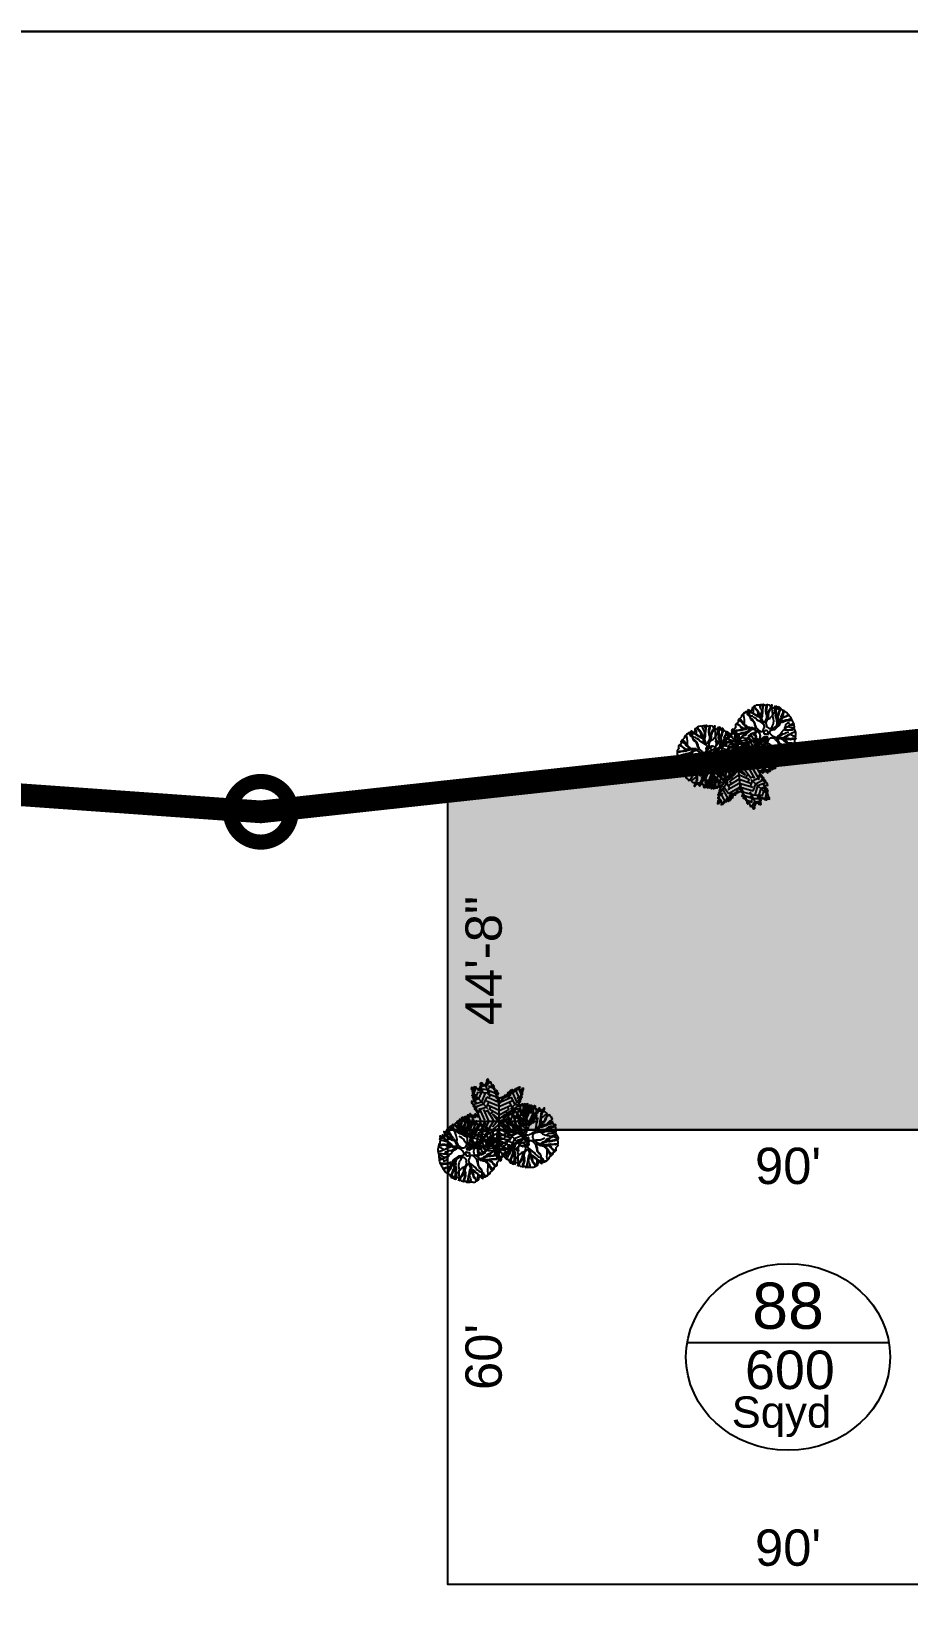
# Model space of a CAD drawing. Header units: inches. Extents: x 58735 to 82582, y -17057 to 2765.
# Drawn here: x 70499 to 71887, y 260 to 2765 of the extents above; entities that cross this region are included whole.
import ezdxf
from ezdxf.enums import TextEntityAlignment as Align

# ---------------------------------------------------------------- set-up
doc = ezdxf.new("R2010")
doc.units = ezdxf.units.IN
doc.header["$LTSCALE"] = 15
doc.header["$PDMODE"] = 35
doc.linetypes.add('ACAD_ISO07W100', pattern=[9, 0, -9])
doc.linetypes.add('DASHDOT', pattern=[1, 0.5, -0.25, 0, -0.25])
for name, color, linetype in [('A-Area-Iden', 7, 'Continuous'), ('DIM-PLOT', 7, 'DASHDOT'), ('DIM-SITE', 62, 'DASHDOT'), ('HATCH', 252, 'Continuous'), ('Landscape', 86, 'Continuous'), ('PLOT AREA', 7, 'Continuous'), ('PlotNO.S', 181, 'Continuous'), ('Plots', 144, 'Continuous'), ('plots no outer line', 7, 'Continuous'), ('T3', 108, 'Continuous'), ('Title', 252, 'Continuous')]:
    doc.layers.add(name, color=color, linetype=linetype)
doc.layers.add('Plotouterline', color=50, linetype='Continuous', plot=False)
doc.styles.add('Arial', font='arial.ttf')
doc.dimstyles.new('DIM FOR SITE', dxfattribs={"dimscale": 96, "dimtxt": 0.1, "dimasz": 0.3125, "dimexe": 0.1875, "dimexo": 0.1875, "dimgap": 0.03125, "dimtad": 1, "dimdec": 1, "dimzin": 0, "dimdsep": 46, "dimlunit": 4, "dimtxsty": 'Arial', "dimblk": 'DOTSMALL', "dimcen": 0, "dimdle": 0.125, "dimclrd": 181, "dimclre": 40, "dimclrt": 256, "dimadec": 0, "dimazin": 0, "dimtfac": 1, "dimtdec": 1, "dimtmove": 1, "dimatfit": 3, "dimfxl": 1, "dimfrac": 1, "dimtolj": 1, "dimtzin": 0, "dimarcsym": 0})
doc.dimstyles.new('dim plot 1', dxfattribs={"dimscale": 6, "dimtxt": 9.59375, "dimasz": 10, "dimexe": 9.59375, "dimexo": 9, "dimgap": 0, "dimtad": 0, "dimdec": 1, "dimzin": 12, "dimdsep": 46, "dimlunit": 4, "dimtxsty": 'Arial', "dimblk": 'ARCHTICK', "dimcen": 0.09375, "dimdle": 1.230316, "dimse1": 1, "dimse2": 1, "dimsd1": 1, "dimsd2": 1, "dimclrd": 181, "dimclre": 40, "dimazin": 0, "dimtfac": 1, "dimtdec": 1, "dimtix": 1, "dimtmove": 2, "dimatfit": 2, "dimfxl": 1, "dimtolj": 1, "dimtzin": 0, "dimarcsym": 0})

# ---------------------------------------------------------------- blocks, each defined once
blk = doc.blocks.new('*D41')
at = {"layer": 'DefPoints', "color": 0, "transparency": 16777216}
for p in [(71158.1, 1560.5), (71215.7, 1560.5), (71158.1, 1024.5)]:
    blk.add_point(p, dxfattribs=at)
at = {"layer": 'DIM-PLOT', "color": 0, "transparency": 16777216, "insert": (71215.7, 1292.5), "char_height": 57.56, "attachment_point": 5, "rotation": 90, "style": 'Arial'}
blk.add_mtext('\\A1;44\'-8"', dxfattribs=at)
blk = doc.blocks.new('_ArchTick')
at = {"color": 0, "linetype": 'ByBlock', "const_width": 0.15}
blk.add_lwpolyline([(-0.5, -0.5), (0.5, 0.5)], dxfattribs=at)
blk = doc.blocks.new('*D42')
at = {"layer": 'DefPoints', "color": 0, "transparency": 16777216}
for p in [(75158.6, 1995.9), (75164.9, 1938.7), (71158.1, 1560.5)]:
    blk.add_point(p, dxfattribs=at)
at = {"layer": 'DIM-PLOT', "color": 0, "transparency": 16777216, "insert": (73164.6, 1721), "char_height": 57.562, "attachment_point": 5, "rotation": 6.2122, "style": 'Arial'}
blk.add_mtext('\\A1;335\'-4"', dxfattribs=at)
blk = doc.blocks.new('*D101')
at = {"layer": 'DefPoints', "color": 0, "transparency": 16777216}
for p in [(71158.1, 1024.5), (72238.1, 1024.5), (72238.1, 966.9)]:
    blk.add_point(p, dxfattribs=at)
at = {"layer": 'DIM-PLOT', "color": 0, "transparency": 16777216, "insert": (71698.1, 966.9), "char_height": 57.56, "attachment_point": 5, "style": 'Arial'}
blk.add_mtext("\\A1;90'", dxfattribs=at)
blk = doc.blocks.new('*D123')
at = {"layer": 'DefPoints', "color": 0, "transparency": 16777216}
for p in [(71158.1, 362), (71158.1, 304.5), (72238.1, 304.5)]:
    blk.add_point(p, dxfattribs=at)
at = {"layer": 'DIM-PLOT', "color": 0, "transparency": 16777216, "insert": (71698.1, 362), "char_height": 57.56, "attachment_point": 5, "style": 'Arial'}
blk.add_mtext("\\A1;90'", dxfattribs=at)
blk = doc.blocks.new('*D124')
at = {"layer": 'DefPoints', "color": 0, "transparency": 16777216}
for p in [(71158.1, 1024.5), (71215.7, 1024.5), (71158.1, 304.5)]:
    blk.add_point(p, dxfattribs=at)
at = {"layer": 'DIM-PLOT', "color": 0, "transparency": 16777216, "insert": (71215.7, 664.5), "char_height": 57.56, "attachment_point": 5, "rotation": 90, "style": 'Arial'}
blk.add_mtext("\\A1;60'", dxfattribs=at)
blk = doc.blocks.new('_DotSmall')
at = {"color": 0, "linetype": 'ByBlock', "const_width": 0.5}
blk.add_lwpolyline([(-0.0625, 0, 1), (0.0625, 0, 1)], format="xyb", close=True, dxfattribs=at)
blk = doc.blocks.new('*D369')
at = {"layer": 'DefPoints', "color": 0, "transparency": 16777216}
for p in [(75158.6, 1995.9), (70862, 1528.3), (70862, 1528.2)]:
    blk.add_point(p, dxfattribs=at)
at = {"layer": 'DIM-SITE', "color": 40, "lineweight": -2, "transparency": 16777216}
for p, q in [((75156.7, 2013.8), (75156.7, 2013.9)), ((70860.1, 1546.1), (70860, 1546.2))]:
    blk.add_line(p, q, dxfattribs=at)
at = {"layer": 'DIM-SITE', "color": 181, "linetype": 'ACAD_ISO07W100', "lineweight": -2, "transparency": 16777216}
blk.add_line((75170.5, 1997.3), (70850.1, 1527), dxfattribs=at)
at = {"layer": 'DIM-SITE', "color": 181, "lineweight": -2, "transparency": 16777216, "xscale": 192, "yscale": 192, "zscale": 192}
for p, rotation in [((75158.6, 1996), 6.212158779064385), ((70862, 1528.3), 186.2121587790644)]:
    blk.add_blockref('_DotSmall', p, dxfattribs=dict(at, rotation=rotation))
at = {"layer": 'DIM-SITE', "transparency": 16777216, "insert": (73002, 1838.3), "char_height": 144, "attachment_point": 5, "rotation": 6.2122, "style": 'Arial'}
blk.add_mtext('\\A1;360\'-2"', dxfattribs=at)
blk = doc.blocks.new('*D370')
at = {"layer": 'DefPoints', "color": 0, "transparency": 16777216}
for p in [(67450.8, 1771.1), (67450.8, 1771), (70862, 1528.2)]:
    blk.add_point(p, dxfattribs=at)
at = {"layer": 'DIM-SITE', "color": 40, "lineweight": -2, "transparency": 16777216}
for p, q in [((67452.1, 1789), (67452.1, 1789.1)), ((70863.3, 1546.2), (70863.3, 1546.3))]:
    blk.add_line(p, q, dxfattribs=at)
at = {"layer": 'DIM-SITE', "color": 181, "linetype": 'ACAD_ISO07W100', "lineweight": -2, "transparency": 16777216}
blk.add_line((70874, 1527.5), (67438.8, 1772), dxfattribs=at)
at = {"layer": 'DIM-SITE', "color": 181, "lineweight": -2, "transparency": 16777216, "xscale": 192, "yscale": 192, "zscale": 192}
for p, rotation in [((67450.8, 1771.1), 175.9290351318982), ((70862, 1528.3), 355.9290351318982)]:
    blk.add_blockref('_DotSmall', p, dxfattribs=dict(at, rotation=rotation))
at = {"layer": 'DIM-SITE', "transparency": 16777216, "insert": (69161.8, 1726), "char_height": 144, "attachment_point": 5, "rotation": 355.929, "style": 'Arial'}
blk.add_mtext("\\A1;285'", dxfattribs=at)
blk = doc.blocks.new('T2')
at = {"layer": 'T3'}
blk.add_lwpolyline([(-1429, 1311), (-1406, 1263), (-1433, 1235), (-1545, 1321), (-1538, 1254), (-1498, 1202), (-1457, 1079), (-1490, 979), (-1561, 1032), (-1632, 1103), (-1640, 1045), (-1640, 995), (-1682, 971), (-1738, 1027), (-1814, 1036), (-1816, 1003), (-1760, 905), (-1760, 868), (-1826, 838), (-1785, 805), (-1791, 732), (-1803, 664), (-1814, 571), (-1840, 518), (-1879, 419), (-1924, 194), (-1930, 106), (-1908, -30), (-1888, -72), (-1848, -141), (-1874, -254), (-1849, -446), (-1845, -487), (-1820, -559), (-1801, -656), (-1766, -735), (-1731, -837), (-1667, -920), (-1640, -963), (-1564, -1074), (-1476, -1225), (-1332, -1341), (-1232, -1386), (-1148, -1427), (-1156, -1497), (-1066, -1507), (-994, -1486), (-943, -1549), (-955, -1643), (-880, -1696), (-832, -1627), (-694, -1573), (-598, -1648), (-509, -1747), (-452, -1805), (-283, -1841), (-283, -1804), (-245, -1804), (-163, -1820), (-107, -1888), (-70, -1886), (41, -1884), (116, -1884), (199, -1876), (243, -1868), (319, -1885), (396, -1885), (457, -1866), (506, -1831), (516, -1812), (567, -1804), (592, -1777), (607, -1751), (669, -1728), (675, -1683), (667, -1650), (714, -1578), (758, -1525), (789, -1463), (833, -1520), (891, -1543), (951, -1578), (921, -1503), (1022, -1555), (1096, -1542), (1116, -1509), (1148, -1469), (1205, -1502), (1116, -1509), (1177, -1486), (1223, -1483), (1256, -1409), (1300, -1409), (1389, -1332), (1389, -1304), (1401, -1250), (1538, -1145), (1636, -1040), (1636, -986), (1640, -940), (1660, -920), (1760, -862), (1811, -827), (1826, -812), (1826, -721), (1826, -637), (1867, -581), (1948, -500), (1940, -460), (1956, -355), (1956, -290), (1930, -182), (1971, -17), (1896, 138), (1812, 284), (1764, 435), (1818, 528), (1818, 607), (1778, 741), (1800, 812), (1752, 811), (1684, 811), (1671, 878), (1649, 918), (1529, 873), (1474, 875), (1418, 962), (1523, 997), (1496, 1072), (1590, 1193), (1539, 1222), (1548, 1282), (1493, 1333), (1445, 1382), (1401, 1382), (1424, 1444), (1374, 1429), (1273, 1435), (1207, 1552), (1160, 1603), (1041, 1628), (959, 1655), (1061, 1734), (1096, 1806), (1094, 1880), (936, 1723), (869, 1713), (840, 1771), (877, 1684), (827, 1666), (785, 1677), (772, 1699), (820, 1784), (755, 1887), (690, 1766), (639, 1693), (567, 1766), (517, 1881), (492, 1986), (510, 1996), (358, 1853), (324, 1994), (240, 2057), (336, 1890), (157, 1904), (-10, 2017), (-114, 2069), (-148, 2103), (-315, 2073), (-409, 2019), (-529, 1963), (-606, 1963), (-754, 1894), (-829, 1830), (-832, 1743), (-977, 1769), (-1053, 1674), (-1165, 1625), (-1263, 1538), (-1351, 1440), (-1361, 1455), (-1366, 1441), (-1362, 1452)], close=True, dxfattribs=at)
for points in [[(-706, 345), (-800, 363), (-984, 396), (-1020, 441), (-1088, 522), (-1160, 587), (-1274, 682), (-1387, 777), (-1511, 892), (-1568, 952), (-1620, 1002), (-1641, 1017)], [(-1554, 1191), (-1503, 1153), (-1474, 1130), (-1394, 1027), (-1352, 978), (-1311, 941), (-1255, 895), (-1208, 865), (-1158, 843), (-1093, 801), (-1038, 787), (-991, 779), (-931, 767), (-920, 767)], [(-1547, 1207), (-1491, 1198), (-1465, 1173), (-1388, 1123), (-1341, 1058), (-1289, 1008), (-1222, 953), (-1109, 858), (-1020, 836), (-1095, 980), (-1148, 1081), (-1174, 1132), (-1185, 1177), (-1211, 1228), (-1253, 1309), (-1285, 1369), (-1322, 1440), (-1322, 1440)], [(-932, 874), (-1013, 977), (-1041, 1022), (-1070, 1055), (-1123, 1157), (-1140, 1191), (-1169, 1246), (-1200, 1305), (-1241, 1375), (-1259, 1409), (-1290, 1447), (-1307, 1460)], [(-71, 909), (-180, 1020), (-210, 1029), (-292, 1064), (-375, 1124), (-452, 1148), (-538, 1167), (-616, 1217), (-688, 1282), (-750, 1327), (-842, 1356), (-913, 1370), (-960, 1410), (-1032, 1450), (-1109, 1525), (-1140, 1560), (-1146, 1570)], [(-1106, 1616), (-1069, 1571), (-992, 1521), (-946, 1481), (-894, 1431), (-853, 1401), (-807, 1387), (-735, 1347), (-622, 1303), (-576, 1289), (-545, 1279), (-473, 1214), (-494, 1254), (-541, 1345), (-557, 1375), (-599, 1431), (-744, 1612), (-801, 1647), (-899, 1737), (-960, 1756)], [(-710, 757), (-706, 823), (-739, 986), (-761, 1077), (-809, 1193), (-915, 1497), (-932, 1578), (-943, 1624), (-974, 1685), (-985, 1730)], [(-894, 1752), (-904, 1772)], [(-444, 1280), (-475, 1316), (-501, 1366), (-527, 1417), (-579, 1467), (-620, 1522), (-652, 1557), (-724, 1648), (-771, 1688), (-781, 1708), (-818, 1753), (-858, 1758)], [(-134, 389), (-85, 491), (-61, 619), (-53, 752), (-56, 904), (-62, 965), (-115, 1117), (-215, 1284), (-324, 1420), (-345, 1460), (-417, 1551), (-486, 1682), (-532, 1748), (-564, 1783), (-579, 1813), (-595, 1843), (-606, 1864)], [(-76, 573), (-184, 633), (-225, 688), (-267, 769), (-314, 834), (-402, 930), (-525, 994), (-577, 1019)], [(-545, 1870), (-524, 1829), (-497, 1779), (-476, 1738), (-450, 1688), (-419, 1653), (-377, 1572), (-361, 1541), (-330, 1506), (-305, 1507), (-275, 1548), (-266, 1629), (-226, 1676), (-202, 1753), (-194, 1885), (-184, 1916), (-164, 1926), (-144, 1962)], [(-441, 1693), (-438, 1750), (-436, 1798), (-425, 1836), (-431, 1913)], [(-438, 1270), (-397, 1240), (-366, 1231), (-289, 1155), (-242, 1115), (-186, 1081), (-140, 1066), (-119, 1051)], [(-126, 1296), (-211, 1376), (-238, 1452), (-234, 1518), (-230, 1584), (-220, 1640), (-206, 1712), (-182, 1763), (-168, 1860), (-133, 1891), (-113, 1953)], [(-124, 1291), (-114, 1362), (-94, 1398), (-59, 1454), (-40, 1516), (-16, 1593), (14, 1634), (49, 1690), (68, 1777), (87, 1839), (87, 1864), (86, 1915), (101, 1936), (85, 1966)], [(-70, 1204), (-80, 1224), (-81, 1249), (-47, 1307), (-28, 1368), (-18, 1424), (-9, 1481), (16, 1532), (45, 1599), (85, 1671), (134, 1748), (184, 1825), (203, 1886), (208, 1927), (207, 1952)], [(-29, 1124), (-71, 1205)], [(46, 1652), (1, 1721), (-6, 1770), (-23, 1818), (-22, 1857), (-29, 1905), (-66, 1945)], [(-39, 1140), (-16, 1096), (1, 1064), (34, 974), (21, 953)], [(-30, 383), (-7, 458), (25, 533), (68, 637), (100, 712), (135, 835), (148, 920), (178, 957), (240, 1060), (302, 1162), (422, 1272), (472, 1318), (545, 1439), (596, 1523), (656, 1568), (696, 1614), (738, 1698), (758, 1726), (760, 1755), (761, 1793)], [(34, 945), (56, 1001), (173, 1063), (235, 1165), (286, 1221), (316, 1258), (338, 1314), (369, 1380), (429, 1434), (481, 1518), (532, 1593), (573, 1648), (594, 1686), (625, 1732), (645, 1770), (667, 1836)], [(438, 1405), (402, 1474), (396, 1541), (390, 1637), (385, 1724), (386, 1762), (378, 1801), (352, 1859), (345, 1907)], [(531, 469), (548, 582), (581, 809), (586, 922), (647, 1022), (653, 1147), (667, 1215), (692, 1259), (715, 1281)], [(645, 1770), (645, 1770)], [(798, 822), (799, 856), (805, 981), (819, 1037), (835, 1151), (851, 1241), (866, 1343), (869, 1411), (886, 1524), (923, 1602), (948, 1647), (949, 1669), (950, 1692)], [(976, 1657), (960, 1614), (934, 1568), (918, 1520), (901, 1463), (888, 1392), (880, 1320), (871, 1229), (862, 1129), (854, 1052), (844, 938), (836, 861), (835, 852), (844, 832), (875, 883), (916, 939), (971, 990), (1001, 1008), (1055, 1048), (1090, 1080), (1122, 1141), (1155, 1241), (1185, 1273), (1216, 1315), (1243, 1381), (1279, 1442)], [(852, 751), (889, 829), (971, 883), (1019, 937), (1067, 992), (1116, 1058), (1152, 1091), (1190, 1180), (1203, 1214), (1216, 1259), (1241, 1303), (1277, 1359), (1325, 1402), (1326, 1414)], [(863, 1259), (917, 1290), (962, 1321), (1050, 1356), (1089, 1388), (1149, 1433), (1194, 1460), (1218, 1478), (1238, 1487)], [(863, 751), (955, 758), (1036, 800), (1117, 819), (1220, 837), (1269, 904), (1317, 958), (1377, 1024), (1424, 1068), (1551, 1108)], [(1220, 837), (1336, 866), (1428, 885), (1475, 929), (1499, 962), (1558, 993), (1592, 1003), (1616, 1014), (1639, 1024)], [(-1131, 333), (-1161, 317), (-1272, 259), (-1328, 243), (-1434, 201), (-1520, 169), (-1616, 132), (-1677, 100), (-1783, 58), (-1869, 51), (-1920, 51), (-1940, 40), (-1961, 30)], [(-1943, 70), (-1898, 77), (-1845, 78), (-1795, 87), (-1738, 101), (-1669, 126), (-1603, 155), (-1520, 192), (-1429, 235), (-1358, 266), (-1254, 315), (-1184, 346), (-1175, 350), (-1162, 368), (-1223, 369), (-1291, 376), (-1363, 399), (-1393, 416), (-1456, 442), (-1501, 457), (-1569, 454), (-1672, 433), (-1715, 443), (-1767, 448), (-1837, 439), (-1908, 440)], [(-1541, 171), (-1595, 202), (-1645, 225), (-1719, 284), (-1767, 302), (-1836, 331), (-1881, 356), (-1909, 369), (-1927, 382)], [(-1096, 415), (-1183, 408), (-1270, 453), (-1342, 467), (-1413, 481), (-1495, 490), (-1541, 505), (-1637, 493), (-1673, 487), (-1718, 476), (-1769, 476), (-1835, 480), (-1897, 499), (-1907, 494)], [(-714, 279), (-774, 214), (-834, 169), (-913, 125), (-1013, 14), (-1074, -50), (-1143, -104), (-1252, -176), (-1351, -258), (-1430, -312), (-1529, -384), (-1637, -446), (-1753, -470), (-1898, -502)], [(-1355, 691), (-1437, 700), (-1508, 714), (-1595, 733), (-1657, 752), (-1755, 843)], [(-1102, 425), (-1154, 500), (-1231, 550), (-1288, 610), (-1355, 691), (-1438, 776), (-1500, 846), (-1562, 866), (-1603, 870), (-1659, 905), (-1685, 930), (-1706, 945), (-1726, 960)], [(-692, 278), (-798, 236), (-1011, 151), (-1112, 99), (-1229, 102), (-1340, 44), (-1406, 23), (-1457, 22), (-1487, 32)], [(-949, 312), (-986, 318), (-1007, 331), (-1034, 351), (-1058, 351), (-1078, 346), (-1092, 348), (-1114, 340), (-1135, 331)], [(-641, 279), (-749, 313), (-845, 301), (-952, 310)], [(-709, 385), (-726, 492), (-805, 643), (-831, 694), (-933, 768)], [(-932, 882), (-884, 824), (-858, 801), (-834, 777), (-814, 745), (-774, 697), (-742, 641), (-668, 507), (-623, 447), (-588, 415), (-550, 362), (-546, 354), (-525, 336), (-508, 323), (-496, 315), (-480, 305)], [(-739, 639), (-701, 838)], [(-709, 384), (-710, 358), (-707, 346)], [(-649, 283), (-644, 284), (-494, 227)], [(-504, 228), (-421, 168), (-388, 165)], [(-366, 268), (-493, 309)], [(-478, 202), (-459, 196)], [(-332, 42), (-349, 90), (-413, 150), (-441, 180), (-469, 191)], [(-382, 269), (-299, 290), (-251, 304), (-192, 336), (-162, 366), (-146, 384), (-136, 395), (-125, 411)], [(-273, -36), (-276, -3), (-325, 40)], [(-113, 47), (-75, 10), (-31, 1), (31, -1), (88, -2)], [(-74, 145), (-96, 220), (-82, 317), (-36, 393)], [(393, 331), (300, 290), (281, 262), (216, 223), (187, 203), (159, 214), (111, 164), (89, 147), (74, 137), (40, 158), (-74, 147)], [(369, 205), (345, 123), (334, 75), (331, 7), (342, -34), (350, -56), (354, -70), (362, -88)], [(358, 322), (343, 309)], [(360, 192), (458, 282)], [(514, 430), (513, 425), (388, 323)], [(1174, 375), (1100, 362), (1067, 351), (1035, 343), (996, 341), (935, 331), (871, 331), (717, 334), (643, 325), (598, 311), (533, 304), (524, 305), (498, 296), (478, 287), (465, 282), (448, 273)], [(507, 425), (590, 501), (628, 590), (689, 679)], [(596, 448), (659, 521), (779, 663), (837, 672), (940, 690), (1033, 720), (1172, 771), (1311, 822), (1473, 872), (1553, 891), (1622, 911), (1646, 921)], [(632, 431), (610, 445), (597, 449)], [(632, 431), (733, 392), (904, 384), (961, 382), (1075, 433)], [(689, 675), (713, 704), (735, 715), (766, 729), (777, 750), (782, 769), (792, 781), (796, 804), (799, 826)], [(767, -384), (917, -345), (941, -323), (1012, -270), (1105, -228), (1164, -174), (1224, -108), (1306, -66), (1398, -36), (1468, -5), (1539, 60), (1587, 115), (1645, 135), (1715, 178), (1819, 207), (1865, 217), (1877, 216)], [(867, 329), (1021, 197)], [(955, 245), (1010, 209), (1167, 156), (1257, 130), (1382, 113), (1699, 53), (1777, 27), (1822, 14), (1890, 11), (1935, -3)], [(1753, 760), (1694, 734), (1660, 721), (1531, 703), (1468, 691), (1415, 674), (1346, 649), (1298, 622), (1253, 591), (1185, 556), (1145, 514), (1114, 477), (1074, 431), (1069, 422)], [(1167, 380), (1297, 398), (1350, 400), (1393, 408), (1508, 403), (1546, 401), (1608, 398), (1675, 395), (1756, 397), (1794, 395), (1842, 402), (1862, 411)], [(1852, 434), (1852, 434), (1773, 437), (1704, 440), (1613, 444), (1556, 447), (1511, 460), (1454, 463), (1341, 468), (1179, 475), (1241, 540), (1380, 591), (1462, 622), (1531, 641), (1611, 649), (1693, 691), (1727, 701), (1763, 745)], [(1897, 158), (1840, 149), (1758, 107), (1700, 87), (1631, 68), (1584, 47), (1549, 14), (1478, -28), (1384, -104), (1348, -136), (1324, -158), (1232, -188), (1277, -190), (1380, -195), (1414, -196), (1483, -188), (1712, -152), (1771, -121), (1898, -81), (1945, -37)], [(1244, 135), (1246, 173), (1305, 218), (1355, 264), (1393, 262), (1528, 275), (1595, 272), (1634, 280), (1682, 297), (1721, 305), (1750, 313), (1837, 319)], [(-1231, -148), (-1383, -123), (-1450, -110), (-1546, -106), (-1660, -101), (-1708, -99), (-1785, -95), (-1833, -112), (-1862, -111), (-1911, -128)], [(-1442, -359), (-1498, -328), (-1554, -297), (-1601, -276), (-1666, -235), (-1714, -223), (-1771, -211), (-1818, -209), (-1847, -207), (-1904, -205)], [(-1589, -439), (-1693, -396), (-1768, -374), (-1806, -372), (-1864, -369), (-1883, -369)], [(-1027, -609), (-1040, -629), (-1062, -642), (-1128, -641), (-1191, -655), (-1244, -675), (-1298, -695), (-1354, -700), (-1427, -707), (-1509, -709), (-1601, -705), (-1692, -700), (-1755, -714), (-1793, -731), (-1815, -744)], [(-1076, -700), (-1142, -727), (-1183, -728), (-1250, -726), (-1313, -740), (-1391, -757), (-1442, -752), (-1508, -750), (-1593, -777), (-1656, -791), (-1678, -804), (-1721, -830), (-1747, -828), (-1765, -857)], [(-1080, -704), (-1106, -818), (-1158, -879), (-1218, -908), (-1277, -938), (-1330, -958), (-1399, -982), (-1456, -986), (-1547, -1023), (-1591, -1008), (-1654, -1022)], [(-1367, -1354), (-1342, -1315), (-1312, -1267), (-1287, -1229), (-1257, -1181), (-1242, -1136), (-1193, -1060), (-1174, -1031), (-1159, -986), (-1172, -964), (-1223, -959), (-1298, -992), (-1358, -981), (-1437, -998), (-1556, -1058), (-1587, -1065), (-1606, -1052), (-1647, -1053)], [(-1253, -215), (-1265, -252), (-1317, -355), (-1338, -402), (-1360, -468), (-1419, -504), (-1439, -522), (-1508, -548), (-1556, -555), (-1585, -564)], [(-375, -329), (-405, -304), (-526, -310), (-644, -369), (-775, -448), (-825, -483), (-930, -606), (-1025, -775), (-1088, -937), (-1112, -976), (-1154, -1084), (-1234, -1209), (-1267, -1282), (-1282, -1327), (-1300, -1355), (-1319, -1384), (-1331, -1403)], [(-907, -972), (-922, -1016), (-953, -1064), (-983, -1112), (-1001, -1182), (-1028, -1246), (-1043, -1290), (-1085, -1398), (-1096, -1459), (-1109, -1478), (-1130, -1532), (-1113, -1570)], [(-867, -1713), (-846, -1659), (-842, -1567), (-830, -1507), (-813, -1437), (-807, -1386), (-818, -1339), (-819, -1257), (-837, -1137), (-848, -1090), (-855, -1059), (-835, -964), (-859, -1002), (-914, -1089), (-933, -1117), (-960, -1181), (-1044, -1398), (-1046, -1464), (-1075, -1594), (-1061, -1657)], [(-979, -534), (-1028, -611)], [(-320, -940), (-380, -970), (-504, -1080), (-572, -1145), (-649, -1244), (-859, -1488), (-921, -1543), (-955, -1576), (-992, -1633), (-1026, -1666)], [(-988, -551), (-961, -509), (-942, -478), (-880, -405), (-856, -406)], [(-901, -962), (-896, -911), (-903, -880), (-876, -775), (-865, -715), (-863, -648), (-873, -601), (-871, -576)], [(-351, -188), (-491, -233), (-615, -239), (-858, -408)], [(-772, -463), (-813, -613), (-806, -644), (-795, -732), (-806, -834), (-788, -912), (-761, -997), (-766, -1089), (-786, -1184), (-794, -1260), (-773, -1354), (-750, -1423), (-761, -1483), (-760, -1565), (-786, -1670), (-801, -1715), (-807, -1724)], [(-478, -299), (-476, -423), (-503, -486), (-552, -563), (-585, -636), (-624, -760), (-618, -899), (-614, -956)], [(-591, -944), (-594, -1008), (-588, -1072), (-593, -1191), (-599, -1337), (-604, -1437), (-548, -1613), (-532, -1669), (-515, -1716), (-500, -1789)], [(-146, -447), (-205, -385), (-242, -351), (-298, -315), (-341, -342), (-365, -337), (-379, -334), (-399, -332)], [(-204, -906), (-396, -974)], [(-388, -196), (-368, -197), (-319, -170), (-299, -152), (-272, -124), (-271, -85), (-277, -18)], [(-318, -1195), (-292, -1124), (-285, -1091), (-276, -1058), (-258, -1024), (-236, -966), (-205, -910), (-125, -779), (-96, -710), (-105, -665), (-116, -629), (-115, -622), (-119, -595), (-126, -580), (-128, -568), (-128, -549)], [(1, -754), (-83, -822), (-175, -966), (-205, -1014), (-218, -1139)], [(-153, -432), (-125, -562)], [(34, -732), (66, -822), (129, -998), (108, -1052), (72, -1150), (52, -1245), (26, -1391), (1, -1537), (-37, -1702), (-61, -1782), (-78, -1851), (-81, -1877)], [(2, -753), (25, -741), (34, -732)], [(296, -207), (272, -201), (208, -198), (173, -197), (153, -206), (127, -239), (99, -316), (72, -374), (50, -408), (45, -423), (25, -431)], [(59, -651), (56, -647), (30, -488)], [(35, -497), (45, -396)], [(45, -462), (40, -443)], [(59, -642), (83, -752), (141, -830), (188, -927)], [(85, -686), (175, -757), (354, -898), (450, -959), (506, -1062), (612, -1130), (663, -1176), (689, -1220), (696, -1251)], [(185, -925), (198, -960), (197, -985), (193, -1018), (205, -1039), (219, -1053), (225, -1067), (242, -1082), (261, -1096)], [(288, -206), (336, -224), (364, -262), (386, -302), (422, -340)], [(348, -69), (412, -163), (511, -247), (622, -321), (755, -395), (811, -420), (970, -450), (1163, -447), (1336, -421), (1381, -423), (1496, -405), (1644, -411), (1724, -404), (1770, -394), (1804, -396), (1838, -397), (1861, -398)], [(426, -338), (439, -349), (453, -358), (465, -366), (470, -371), (473, -378), (473, -381)], [(471, -380), (482, -395), (493, -415), (500, -427), (511, -444), (520, -460), (528, -485), (532, -510), (549, -584), (555, -593), (560, -600), (566, -611), (571, -618), (577, -624)], [(479, -212), (584, -148), (653, -140), (744, -144), (824, -136), (951, -107), (1068, -33), (1115, -1)], [(577, -613), (586, -703), (612, -826), (646, -877), (683, -959), (725, -1020), (804, -1068), (850, -1151), (858, -1264), (868, -1354), (883, -1427), (902, -1500), (920, -1595), (946, -1614), (955, -1619)], [(580, -459), (583, -480), (585, -507), (585, -514)], [(581, -464), (582, -443), (584, -424), (590, -421), (606, -419), (616, -419), (645, -421), (676, -426), (701, -435), (711, -456)], [(585, -519), (606, -564), (615, -655), (624, -763), (655, -872), (681, -905), (819, -1033), (842, -1128), (858, -1178), (866, -1296), (909, -1545), (929, -1604), (951, -1623), (968, -1629)], [(786, -508), (766, -487), (762, -485), (750, -481), (735, -465), (726, -446), (708, -441), (693, -434)], [(951, -527), (902, -525), (865, -524), (771, -507), (759, -486)], [(1264, -247), (1217, -267), (1193, -289), (1089, -319), (1031, -339), (973, -370), (937, -403), (914, -413)], [(932, -528), (1023, -532)], [(1021, -532), (1044, -533), (1066, -546), (1100, -604), (1143, -651), (1187, -687), (1231, -723), (1263, -770), (1306, -829), (1349, -900), (1391, -981), (1433, -1063), (1476, -1110), (1509, -1134), (1532, -1147)], [(1124, -529), (1181, -573), (1202, -608), (1234, -667), (1277, -714), (1331, -773), (1352, -820), (1384, -878), (1450, -938), (1493, -986), (1515, -998), (1560, -1023), (1570, -1046), (1604, -1047)], [(1130, -530), (1241, -496), (1320, -511), (1376, -548), (1431, -584), (1475, -620), (1530, -668), (1562, -715), (1639, -776), (1649, -822), (1692, -869)], [(1247, -723), (1237, -853), (1233, -947), (1227, -1064), (1222, -1194), (1234, -1321), (1258, -1380), (1272, -1390)], [(1275, -247), (1321, -238), (1378, -240), (1435, -243), (1504, -223), (1573, -215), (1619, -205), (1734, -188), (1791, -167), (1814, -168), (1872, -159), (1896, -126)], [(1836, -454), (1790, -452), (1733, -450), (1688, -448), (1631, -445), (1585, -454), (1494, -450), (1460, -449), (1414, -458), (1401, -480), (1422, -527), (1488, -575), (1509, -633), (1563, -693), (1674, -766), (1696, -790), (1695, -812), (1716, -847)], [(1909, -93), (1931, -94)], [(-1090, -1598), (-1103, -1617)], [(-311, -1192), (-360, -1313), (-384, -1360), (-399, -1401), (-461, -1498), (-481, -1530), (-515, -1583), (-551, -1639), (-590, -1710), (-611, -1742), (-628, -1788), (-631, -1809)], [(-606, -1812), (-606, -1812), (-563, -1745), (-527, -1687), (-478, -1610), (-447, -1562), (-413, -1530), (-382, -1482), (-321, -1386), (-234, -1249), (-208, -1336), (-234, -1482), (-248, -1567), (-266, -1637), (-299, -1711), (-303, -1802), (-312, -1837), (-292, -1891)], [(-274, -1889), (-268, -1825), (-262, -1789), (-212, -1668), (-191, -1608), (-179, -1553), (-167, -1481), (-166, -1426), (-171, -1371), (-167, -1295), (-183, -1239), (-199, -1195), (-219, -1137), (-224, -1128)], [(12, -1922), (14, -1897), (17, -1872), (26, -1837), (28, -1770), (11, -1733), (-3, -1670), (27, -1581), (59, -1466), (92, -1542), (116, -1611), (143, -1695), (157, -1758), (128, -1888)], [(163, -1114), (124, -1197), (119, -1288), (95, -1368), (59, -1466)], [(169, -1104), (218, -1176), (223, -1274), (246, -1343), (270, -1412), (303, -1487), (313, -1534), (372, -1612), (394, -1640), (427, -1674), (453, -1717), (482, -1777), (496, -1840), (506, -1846)], [(891, -1665), (862, -1630), (835, -1584), (802, -1546), (761, -1503), (706, -1456), (648, -1413), (573, -1360), (491, -1302), (429, -1256), (334, -1190), (272, -1145), (264, -1140), (243, -1138), (272, -1190), (300, -1254), (316, -1327), (317, -1361), (325, -1429), (335, -1475), (372, -1533), (441, -1612), (454, -1654), (475, -1702), (519, -1758), (553, -1820)], [(257, -1093), (286, -1111), (392, -1178), (433, -1219), (523, -1289), (594, -1348), (674, -1413), (732, -1449), (821, -1520), (870, -1592), (896, -1635), (915, -1648), (935, -1660)], [(603, -1367), (603, -1430), (608, -1484), (594, -1578), (601, -1628), (611, -1703), (612, -1755), (615, -1785), (613, -1807)], [(694, -1216), (792, -1238), (916, -1275), (951, -1299), (972, -1332), (1001, -1410), (1025, -1465), (1099, -1522), (1112, -1531), (1130, -1537)]]:
    blk.add_lwpolyline(points, dxfattribs=at)
blk.add_lwpolyline([(-121, 47, 2.336605), (87, -2)], format="xyb", dxfattribs=at)
blk = doc.blocks.new('T3')
at = {"layer": 'T3'}
for p, q in [((-1615, 2027), (-1584, 2120)), ((-1467, 1791), (-1334, 2164)), ((-625, 1997), (-1326, 2085)), ((-722, 2225), (-1013, 2266)), ((-452, 1567), (-714, 2266)), ((-695, 2235), (-494, 2468)), ((-617, 2000), (-452, 2185)), ((-145, 2044), (-541, 2226)), ((-351, 2394), (-505, 2474)), ((1077, 2008), (1175, 2021)), ((1432, 1413), (1170, 2032)), ((1552, 1663), (1378, 2140)), ((1656, 2016), (1638, 2067)), ((-601, 793), (-1586, 1892)), ((-1315, 1594), (-1561, 1532)), ((-1488, 1772), (-1554, 1756)), ((-996, 1226), (-1540, 1060)), ((-1155, 1430), (-1404, 1353)), ((-867, 1096), (-1379, 895)), ((-1309, 1600), (-1221, 1836)), ((-535, 1786), (-1273, 1840)), ((-1163, 1422), (-992, 1819)), ((-978, 1243), (-738, 1800)), ((-863, 1099), (-635, 1532)), ((-680, 894), (-516, 1236)), ((90, 963), (-673, 1289)), ((126, 1202), (-665, 1528)), ((124, 1477), (-611, 1748)), ((129, 697), (-580, 1014)), ((30, 1699), (-558, 1969)), ((-546, 1782), (-422, 1907)), ((124, -2431), (132, 1470)), ((129, 1477), (863, 1752)), ((129, 1202), (918, 1532)), ((129, 697), (836, 1018)), ((166, 963), (928, 1294)), ((718, 1467), (882, 1908)), ((945, 888), (783, 1231)), ((819, 1775), (1011, 1790)), ((873, 797), (1543, 1533)), ((1130, 1092), (905, 1527)), ((908, 1986), (970, 1994)), ((1246, 1234), (958, 1915)), ((1133, 1089), (1481, 949)), ((1264, 1218), (1414, 1171)), ((1423, 1420), (1504, 1395)), ((1463, 1277), (1458, 1358)), ((1502, 575), (1477, 1024)), ((1666, 657), (1675, 1060)), ((1909, 744), (1916, 1091)), ((-2489, 1), (-2552, -109)), ((2323, -6), (-2522, 6)), ((-2522, 6), (2323, -5)), ((-2220, 36), (-2455, -393)), ((-1972, 45), (-2248, -476)), ((-2220, 64), (-2238, 97)), ((-1972, 54), (-2091, 280)), ((-1743, 54), (-2055, -616)), ((-1743, 43), (-1893, 370)), ((-1486, 36), (-1798, -634)), ((-1486, 60), (-1654, 425)), ((-1303, 45), (-1578, -689)), ((-1027, 45), (-1357, -744)), ((-1027, 49), (-1353, 840)), ((-789, 9), (-1119, -753)), ((-788, 84), (-1115, 848)), ((-683, 892), (-1075, 754)), ((-523, 45), (-844, -661)), ((-523, 46), (-840, 754)), ((-550, 690), (-777, 614)), ((-220, 64), (-568, -533)), ((-220, 26), (-565, 624)), ((-494, 740), (-399, 944)), ((-345, 516), (-479, 474)), ((149, 394), (-450, 740)), ((-345, 517), (-284, 653)), ((37, 46), (-293, -358)), ((37, 43), (-291, 449)), ((132, 137), (-274, 465)), ((111, 394), (707, 743)), ((129, 137), (533, 468)), ((135, 0), (134, 2)), ((261, 38), (152, -11)), ((267, 0), (597, 403)), ((267, 2), (595, -403)), ((389, 302), (495, 279)), ((417, 276), (393, 353)), ((524, -19), (872, 578)), ((524, 19), (869, -579)), ((606, 513), (547, 650)), ((607, 513), (798, 451)), ((758, 735), (664, 940)), ((813, 685), (1094, 588)), ((826, 0), (1148, 706)), ((947, 886), (1392, 726)), ((1093, 36), (1423, 798)), ((1331, -1), (1662, 789)), ((1473, 577), (1459, 571)), ((2369, 975), (1489, 584)), ((1504, 571), (1550, 522)), ((1606, -1), (1882, 734)), ((1676, 635), (1803, 522)), ((1790, 9), (2102, 679)), ((1904, 754), (2069, 608)), ((2047, -10), (2300, 534)), ((2047, 1), (2068, -44)), ((2115, 844), (2126, 996)), ((2118, 837), (2189, 780)), ((2276, -1), (2494, 410)), ((2338, 953), (2341, 991)), ((-1797, -831), (-2248, -476)), ((-1808, -883), (-1825, -890)), ((-1475, -734), (-1614, -796)), ((-871, -1090), (-1324, -904)), ((-1318, -1609), (-434, -638)), ((-684, -888), (-1040, -757)), ((-548, -689), (-760, -613)), ((-681, -891), (-513, -1258)), ((90, -1000), (-673, -1327)), ((129, -734), (-580, -1052)), ((-493, -740), (-392, -967)), ((149, -432), (-450, -777)), ((-340, -519), (-273, -675)), ((132, -175), (-274, -503)), ((111, -432), (707, -780)), ((129, -175), (533, -505)), ((129, -734), (836, -1056)), ((166, -1001), (928, -1331)), ((606, -494), (547, -630)), ((607, -494), (798, -432)), ((758, -716), (664, -921)), ((1421, -1460), (722, -682)), ((945, -869), (783, -1212)), ((813, -666), (1094, -569)), ((826, -1), (1144, -709)), ((947, -866), (1392, -707)), ((1092, -39), (1418, -803)), ((1133, -1070), (1612, -877)), ((1331, -4), (1657, -795)), ((1606, -5), (1675, -190)), ((1790, -16), (1871, -193)), ((2276, -9), (2305, -64)), ((-1504, -1533), (-1795, -1455)), ((-1003, -1218), (-1586, -1029)), ((-1165, -1419), (-1576, -1285)), ((-1328, -1580), (-1390, -1563)), ((-1321, -1586), (-1316, -1602)), ((-1282, -1698), (-1276, -1715)), ((-1233, -1837), (-1137, -2107)), ((-1173, -1411), (-921, -2022)), ((-985, -1234), (-720, -1878)), ((-868, -1093), (-635, -1553)), ((126, -1239), (-665, -1565)), ((124, -1514), (-209, -1637)), ((114, -1698), (-182, -1834)), ((131, -1955), (-33, -2030)), ((129, -1239), (918, -1570)), ((129, -1514), (701, -1729)), ((138, -1698), (642, -1933)), ((783, -1729), (760, -1669)), ((1130, -1073), (905, -1507)), ((1246, -1215), (1054, -1669)), ((1432, -1393), (1240, -1847)), ((1264, -1199), (1621, -1087)), ((1423, -1401), (1844, -1269)), ((1585, -1564), (2008, -1454)), ((121, -2184), (-18, -2257)), ((129, -2184), (284, -2266)), ((138, -2432), (216, -2475))]:
    blk.add_line(p, q, dxfattribs=at)
blk.add_lwpolyline([(-617, 2265), (-732, 2266), (-826, 2320), (-850, 2233), (-898, 2317), (-945, 2428), (-982, 2413), (-1037, 2445), (-1047, 2408), (-1089, 2408), (-1076, 2351), (-1062, 2343), (-1062, 2301), (-1017, 2275), (-978, 2187), (-1045, 2226), (-1079, 2226), (-1096, 2195), (-1030, 2146), (-993, 2081), (-1010, 2071), (-1093, 2119), (-1067, 2075), (-992, 2004), (-901, 1910), (-961, 1929), (-1005, 1943), (-1040, 1956), (-1072, 1937), (-1082, 1971), (-1088, 2000), (-1108, 1996), (-1132, 2044), (-1139, 2017), (-1161, 2017), (-1174, 2038), (-1186, 2060), (-1197, 2028), (-1195, 2015), (-1182, 1993), (-1193, 1977), (-1207, 1990), (-1255, 2048), (-1305, 2114), (-1325, 2148), (-1342, 2178), (-1352, 2167), (-1364, 2140), (-1377, 2146), (-1423, 2178), (-1450, 2194), (-1465, 2168), (-1436, 2151), (-1420, 2111), (-1420, 2087), (-1464, 2121), (-1456, 2092), (-1421, 2056), (-1395, 1986), (-1493, 2059), (-1503, 2116), (-1524, 2152), (-1547, 2111), (-1575, 2111), (-1597, 2133), (-1632, 2153), (-1626, 2110), (-1605, 2075), (-1635, 2075), (-1645, 2083), (-1655, 2073), (-1617, 2034), (-1610, 2001), (-1594, 1973), (-1485, 1911), (-1516, 1893), (-1577, 1901), (-1594, 1884), (-1562, 1847), (-1466, 1791), (-1481, 1777), (-1575, 1777), (-1546, 1748), (-1501, 1722), (-1433, 1683), (-1356, 1665), (-1466, 1633), (-1528, 1639), (-1583, 1647), (-1604, 1635), (-1585, 1616), (-1551, 1616), (-1526, 1602), (-1472, 1581), (-1426, 1567), (-1407, 1548), (-1471, 1548), (-1544, 1542), (-1573, 1525), (-1541, 1515), (-1488, 1497), (-1416, 1497), (-1318, 1444), (-1346, 1436), (-1436, 1435), (-1478, 1411), (-1517, 1418), (-1454, 1382), (-1395, 1349), (-1426, 1331), (-1479, 1329), (-1479, 1318), (-1429, 1304), (-1387, 1279), (-1357, 1207), (-1369, 1197), (-1439, 1238), (-1471, 1262), (-1502, 1280), (-1522, 1269), (-1540, 1250), (-1558, 1260), (-1590, 1278), (-1628, 1256), (-1606, 1235), (-1585, 1207), (-1607, 1207), (-1626, 1202), (-1577, 1142), (-1518, 1101), (-1453, 1063), (-1509, 1063), (-1543, 1063), (-1507, 1027), (-1446, 992), (-1390, 960), (-1441, 960), (-1525, 960), (-1492, 948), (-1447, 922), (-1298, 863), (-1322, 839), (-1401, 839), (-1433, 821), (-1410, 807), (-1392, 789), (-1415, 789), (-1438, 776), (-1402, 770), (-1376, 755), (-1352, 762), (-1351, 753), (-1356, 735), (-1334, 736), (-1317, 726), (-1297, 715), (-1315, 712), (-1349, 709), (-1352, 695), (-1352, 691), (-1322, 688), (-1257, 696), (-1178, 684), (-1098, 684), (-1098, 651), (-1203, 651), (-1277, 624), (-1314, 612), (-1194, 612), (-1156, 583), (-1186, 553), (-1227, 529), (-1254, 507), (-1254, 385), (-1278, 385), (-1293, 357), (-1228, 292), (-1282, 323), (-1332, 385), (-1388, 482), (-1388, 458), (-1366, 351), (-1350, 295), (-1375, 295), (-1416, 366), (-1436, 400), (-1467, 418), (-1467, 378), (-1404, 298), (-1387, 269), (-1387, 239), (-1436, 252), (-1486, 302), (-1566, 382), (-1587, 394), (-1588, 368), (-1598, 350), (-1626, 398), (-1684, 455), (-1721, 493), (-1685, 383), (-1695, 365), (-1654, 294), (-1738, 294), (-1779, 366), (-1861, 413), (-1861, 352), (-1907, 378), (-1907, 339), (-1866, 298), (-1738, 97), (-1883, 155), (-1932, 240), (-2002, 280), (-2038, 312), (-2008, 238), (-1960, 190), (-2040, 251), (-2101, 286), (-2113, 266), (-2064, 238), (-2033, 169), (-2074, 193), (-2201, 266), (-2201, 233), (-2256, 233), (-2224, 201), (-2147, 44), (-2249, 103), (-2299, 132), (-2326, 116), (-2349, 103), (-2397, 131), (-2397, 93), (-2427, 63), (-2401, -21), (-2464, -21), (-2506, 15), (-2539, -4), (-2563, -68), (-2562, -109), (-2455, -105), (-2454, -126), (-2320, -120), (-2294, -120), (-2248, -120), (-2292, -196), (-2379, -236), (-2424, -249), (-2459, -269), (-2520, -261), (-2536, -277), (-2536, -305), (-2552, -333), (-2579, -359), (-2558, -380), (-2536, -402), (-2484, -381), (-2466, -399), (-2349, -331), (-2322, -327), (-2356, -381), (-2374, -429), (-2253, -383), (-2227, -383), (-2264, -448), (-2296, -480), (-2338, -522), (-2331, -534), (-2262, -513), (-2279, -542), (-2151, -542), (-2198, -570), (-2284, -595), (-2316, -613), (-2322, -649), (-2287, -665), (-2203, -617), (-2169, -597), (-2186, -607), (-2161, -673), (-2124, -695), (-2124, -695), (-2124, -636), (-2101, -602), (-2083, -613), (-2045, -679), (-2080, -741), (-2052, -800), (-2052, -860), (-2052, -898), (-2021, -759), (-2003, -728), (-1976, -810), (-1976, -883), (-1976, -883), (-1946, -782), (-1901, -782), (-1897, -862), (-1850, -780), (-1850, -836), (-1815, -912), (-1787, -789), (-1759, -681), (-1716, -662), (-1716, -731), (-1716, -827), (-1640, -751), (-1640, -751), (-1602, -817), (-1583, -843), (-1583, -610), (-1507, -654), (-1507, -772), (-1446, -825), (-1422, -614), (-1305, -682), (-1446, -825), (-1129, -825), (-1237, -887), (-1551, -969), (-1588, -1032), (-1432, -1045), (-1562, -1120), (-1650, -1171), (-1606, -1146), (-1741, -1224), (-1513, -1223), (-1513, -1223), (-1659, -1369), (-1810, -1429), (-1775, -1490), (-1715, -1490), (-1715, -1577), (-1810, -1673), (-1916, -1779), (-1801, -1793), (-1695, -1687), (-1593, -1510), (-1593, -1635), (-1555, -1539), (-1513, -1379), (-1523, -1610), (-1465, -1383), (-1390, -1308), (-1390, -1618), (-1318, -1348), (-1318, -1611), (-1247, -1246), (-1186, -1462), (-1037, -1376), (-1250, -1538), (-1014, -1504), (-1256, -1644), (-1235, -1659), (-1306, -1718), (-1181, -1705), (-1035, -1676), (-1153, -1794), (-1241, -1841), (-1241, -1941), (-1197, -1966), (-1197, -2037), (-1237, -2105), (-1195, -2131), (-1195, -2188), (-1137, -2155), (-1137, -2086), (-1094, -2013), (-1124, -1958), (-1058, -2072), (-1035, -2112), (-936, -2054), (-907, -1992), (-907, -1960), (-882, -1920), (-828, -1973), (-828, -1898), (-793, -1878), (-694, -1878), (-694, -1803), (-665, -1803), (-609, -1803), (-636, -1616), (-566, -1686), (-566, -1591), (-519, -1564), (-459, -1473), (-354, -1541), (-354, -1348), (-239, -1339), (-276, -1426), (-311, -1488), (-224, -1515), (-302, -1561), (-212, -1561), (-260, -1614), (-209, -1586), (-209, -1650), (-181, -1634), (-222, -1764), (-136, -1714), (-188, -1848), (-166, -1857), (-132, -1876), (-153, -1912), (-151, -1994), (-151, -1994), (-132, -1960), (-130, -2004), (-177, -2085), (-16, -1960), (-58, -2136), (-41, -2166), (-18, -2205), (-18, -2279), (11, -2255), (51, -2278), (76, -2234), (107, -2349), (107, -2431), (142, -2431), (165, -2470), (216, -2499), (216, -2435), (254, -2474), (234, -2379), (281, -2407), (257, -2319), (257, -2285), (257, -2266), (309, -2267), (298, -2247), (272, -2202), (330, -2202), (357, -2155), (321, -2093), (359, -2116), (371, -2108), (355, -2080), (385, -2083), (431, -2083), (446, -2068), (446, -2096), (433, -2121), (433, -2143), (446, -2156), (464, -2146), (477, -2153), (477, -2176), (487, -2185), (529, -2185), (529, -2154), (540, -2134), (561, -2121), (561, -2095), (536, -2119), (504, -2106), (512, -2079), (535, -2079), (560, -2055), (536, -2068), (501, -2068), (490, -2048), (523, -2048), (562, -2009), (583, -1973), (603, -1938), (749, -1918), (651, -1894), (668, -1865), (794, -1865), (745, -1815), (688, -1815), (759, -1774), (681, -1729), (816, -1729), (676, -1589), (783, -1483), (796, -1592), (859, -1556), (809, -1682), (910, -1582), (891, -1694), (902, -1743), (917, -1717), (928, -1734), (973, -1760), (997, -1717), (1054, -1661), (1054, -1691), (1054, -1729), (1108, -1760), (1097, -1779), (1077, -1799), (1128, -1799), (1179, -1770), (1212, -1736), (1241, -1778), (1240, -1803), (1240, -1854), (1275, -1855), (1292, -1825), (1368, -1869), (1327, -1798), (1327, -1776), (1345, -1728), (1316, -1745), (1294, -1707), (1340, -1628), (1265, -1702), (1245, -1667), (1355, -1574), (1391, -1546), (1455, -1509), (1404, -1508), (1421, -1459), (1459, -1473), (1501, -1546), (1560, -1546), (1617, -1603), (1617, -1573), (1644, -1577), (1654, -1508), (1656, -1525), (1694, -1525), (1824, -1633), (1824, -1586), (1904, -1609), (1881, -1568), (1916, -1548), (1888, -1528), (1864, -1513), (1863, -1473), (1801, -1456), (1925, -1489), (1873, -1400), (2029, -1490), (1929, -1318), (1821, -1255), (1906, -1206), (1808, -1206), (1906, -1150), (1844, -1087), (1609, -1086), (1839, -968), (1695, -968), (1818, -877), (1546, -877), (1717, -779), (1584, -742), (1686, -717), (1491, -672), (1491, -630), (1435, -574), (1463, -505), (1404, -505), (1279, -489), (1320, -448), (1358, -410), (1256, -352), (1227, -243), (1338, -307), (1445, -414), (1445, -302), (1427, -186), (1552, -258), (1638, -345), (1666, -306), (1666, -258), (1635, -190), (1683, -190), (1718, -190), (1792, -233), (1825, -214), (1784, -143), (1881, -199), (1931, -214), (1913, -183), (1865, -115), (1924, -139), (1990, -178), (2044, -209), (2000, -133), (2063, -169), (2127, -205), (2089, -138), (2035, -81), (2035, -32), (2125, -65), (2188, -101), (2212, -87), (2238, -64), (2327, -64), (2348, -30), (2305, 13), (2317, 24), (2387, 24), (2497, 21), (2557, 82), (2541, 152), (2514, 200), (2436, 171), (2339, 147), (2393, 241), (2308, 290), (2308, 343), (2420, 343), (2476, 310), (2509, 368), (2477, 458), (2483, 493), (2402, 490), (2358, 446), (2325, 413), (2299, 398), (2318, 480), (2318, 544), (2285, 525), (2240, 492), (2240, 568), (2223, 598), (2178, 578), (2120, 545), (2165, 623), (2144, 638), (2144, 680), (2206, 743), (2123, 743), (2165, 767), (2235, 806), (2346, 817), (2315, 870), (2359, 870), (2430, 936), (2406, 959), (2330, 937), (2371, 977), (2371, 1008), (2273, 952), (2215, 952), (2108, 856), (2138, 906), (2164, 984), (2132, 1002), (2060, 935), (2034, 935), (2095, 1039), (2025, 1015), (1913, 931), (1857, 834), (1884, 927), (1952, 1113), (1902, 1082), (1835, 1015), (1794, 945), (1818, 1044), (1818, 1119), (1769, 1033), (1702, 930), (1702, 930), (1702, 1058), (1733, 1112), (1688, 1068), (1611, 1023), (1603, 1111), (1518, 1000), (1499, 985), (1461, 1051), (1402, 980), (1424, 1063), (1399, 1063), (1332, 1063), (1390, 1121), (1477, 1308), (1448, 1337), (1330, 1337), (1408, 1359), (1500, 1387), (1529, 1437), (1468, 1437), (1505, 1483), (1581, 1527), (1502, 1539), (1286, 1482), (1329, 1507), (1485, 1597), (1600, 1712), (1600, 1784), (1522, 1781), (1571, 1865), (1637, 1904), (1637, 1984), (1671, 2042), (1671, 2107), (1653, 2076), (1599, 2045), (1590, 2109), (1577, 2096), (1572, 2077), (1563, 2062), (1532, 2031), (1488, 1987), (1473, 1910), (1449, 1868), (1422, 1979), (1422, 2026), (1444, 2065), (1422, 2087), (1444, 2189), (1406, 2155), (1359, 2128), (1359, 2165), (1316, 2122), (1272, 2054), (1272, 2009), (1235, 1969), (1248, 1991), (1224, 2089), (1191, 2070), (1142, 1985), (1142, 1914), (1114, 1942), (1114, 2018), (1091, 2032), (1045, 1954), (1045, 1820), (1016, 1803), (1016, 1914), (962, 2007), (928, 2007), (928, 1846), (914, 1821), (871, 1936), (848, 1977), (830, 1947), (830, 1882), (830, 1828), (830, 1699), (830, 1643), (781, 1889), (733, 1728), (672, 1833), (677, 1702), (646, 1755), (620, 1711), (620, 1598), (595, 1553), (595, 1597), (554, 1667), (557, 1605), (557, 1537), (518, 1577), (486, 1667), (463, 1627), (463, 1572), (485, 1502), (454, 1502), (384, 1572), (372, 1500), (372, 1425), (297, 1459), (297, 1368), (265, 1251), (73, 1103), (132, 1205), (191, 1310), (149, 1335), (43, 1315), (-30, 1261), (-61, 1261), (3, 1316), (36, 1372), (89, 1403), (156, 1470), (107, 1470), (76, 1452), (21, 1413), (66, 1543), (15, 1543), (-61, 1499), (3, 1610), (17, 1635), (17, 1677), (80, 1785), (-2, 1747), (-63, 1694), (-43, 1758), (-43, 1853), (12, 1908), (-59, 1908), (-38, 1973), (-159, 1903), (-146, 2038), (-142, 2085), (-197, 2031), (-213, 2058), (-179, 2116), (-186, 2152), (-252, 2114), (-212, 2183), (-188, 2232), (-245, 2260), (-245, 2324), (-245, 2324), (-308, 2260), (-385, 2216), (-339, 2295), (-350, 2390), (-381, 2475), (-420, 2498), (-450, 2468), (-503, 2521), (-522, 2555), (-569, 2667), (-612, 2662), (-648, 2626), (-666, 2595), (-634, 2564), (-669, 2564), (-650, 2502), (-597, 2472), (-581, 2433), (-683, 2433), (-715, 2415), (-602, 2349), (-739, 2353), (-617, 2265)], close=True, dxfattribs=at)
blk = doc.blocks.new('tree-p')
at = {"xscale": 0.025, "yscale": 0.025, "zscale": 0.025}
for name, p in [('T3', (-1.6, 13.3)), ('T2', (46.2, -12.3)), ('T2', (-47.4, -35.8))]:
    blk.add_blockref(name, p, dxfattribs=at)
blk = doc.blocks.new('*D334')
at = {"layer": 'DefPoints', "color": 0, "transparency": 16777216}
for p in [(71158.1, 1024.5), (76679.6, 1024.5), (76679.6, 1024.5)]:
    blk.add_point(p, dxfattribs=at)
at = {"layer": 'DIM-PLOT', "color": 0, "transparency": 16777216, "insert": (73802.7, 1098.4), "char_height": 57.562, "attachment_point": 5, "style": 'Arial'}
blk.add_mtext('\\A1;460\'-1"', dxfattribs=at)
blk = doc.blocks.new('plot area-No')
at = {"layer": 'plots no outer line'}
blk.add_line((-2.22, 0.321), (2.22, 0.321), dxfattribs=at)
blk.add_ellipse((0, 0), major_axis=(-2.248, 0), ratio=0.913387, dxfattribs=at)
at = {"layer": 'PLOT AREA', "style": 'Arial', "flags": 4}
for tag, height, p in [('SPACESTYLES:PLOTAREA', 0.848, (0.04, -0.283, -0.565)), ('COLUMNNOS:SQYD-SQM', 0.689, (-0.279, -1.211, -0.459))]:
    blk.add_attdef(tag, text='', height=height, dxfattribs=at).set_placement(p, align=Align.MIDDLE_CENTER)
at = {"layer": 'PlotNO.S', "color": 0, "style": 'Arial'}
blk.add_attdef('COLUMNNOS:NUMBER', text='', height=1.018, dxfattribs=at).set_placement((0, 1.128), align=Align.MIDDLE)

msp = doc.modelspace()

# ---------------------------------------------------------------- hatches: boundary and pattern name
at = {"layer": 'HATCH', "linetype": 'Continuous', "lineweight": -3}
h = msp.add_hatch(dxfattribs=at)
h.set_pattern_fill('GRASS', color=82, scale=2, style=0)
h.paths.add_polyline_path([(75879.56, 1756.97), (75158.63, 1995.91), (71158.11, 1560.45), (71158.11, 1024.46), (72238.11, 1024.46), (72718.11, 1024.46), (73198.11, 1024.46), (73678.11, 1024.46), (74158.11, 1024.46), (74638.11, 1024.46), (75118.11, 1024.46), (75598.11, 1024.46), (76078.11, 1024.46), (76558.11, 1024.46), (76679.59, 1024.46)], flags=0)

# ---------------------------------------------------------------- linework, layer by layer
at = {"color": 54, "ltscale": 4, "const_width": 36}
msp.add_lwpolyline([(70862.01, 1528.22), (67450.8, 1771), (65990.64, 1555.33), (64968.45, 345.29), (65501.3, -409.6), (62314.16, -1474.51), (63212.95, -7005.96), (65994.04, -7706.62), (69628.11, -8233.11), (69628.11, -13297.11), (72119.33, -12917.4), (73897.7, -13419.91), (74453.86, -6927.68), (73874.92, -5648.6), (76386.75, -3818.21), (76148.14, -2413.81), (78916.27, -1854.27), (78042.41, -223.34), (75879.56, 1756.97), (75158.63, 1995.91)], close=True, dxfattribs=at)
at = {"layer": 'Landscape', "color": 86, "linetype": 'Continuous', "lineweight": -3}
for p, q in [((75158.63, 1995.91), (71158.11, 1560.45)), ((71158.11, 1560.45), (71158.11, 1024.46)), ((71158.11, 1024.46), (76679.59, 1024.46))]:
    msp.add_line(p, q, dxfattribs=at)
at = {"layer": 'Landscape'}
msp.add_lwpolyline([(75879.56, 1756.97), (75158.63, 1995.91), (71158.11, 1560.45), (71158.11, 1024.46), (72238.11, 1024.46), (72718.11, 1024.46), (73198.11, 1024.46), (73678.11, 1024.46), (74158.11, 1024.46), (74638.11, 1024.46), (75118.11, 1024.46), (75598.11, 1024.46), (76078.11, 1024.46), (76558.11, 1024.46), (76679.59, 1024.46)], close=True, dxfattribs=at)
at = {"layer": 'Plotouterline'}
msp.add_lwpolyline([(73678.11, 1024.46), (73198.11, 1024.46), (72718.11, 1024.46), (72238.11, 1024.46), (71158.11, 1024.46), (71158.11, 1024.46), (71158.11, 304.46), (72238.11, 304.46), (72718.11, 304.46), (73198.11, 304.46), (73678.11, 304.46)], dxfattribs=at)
at = {"layer": 'Plots', "color": 144, "linetype": 'Continuous', "lineweight": -3}
for p, q in [((72238.11, 1024.46), (71158.11, 1024.46)), ((71158.11, 1024.46), (71158.11, 304.46)), ((71158.11, 304.46), (72238.11, 304.46))]:
    msp.add_line(p, q, dxfattribs=at)
at = {"layer": 'Plots'}
msp.add_lwpolyline([(72238.11, 1024.46), (71158.11, 1024.46), (71158.11, 304.46), (72238.11, 304.46)], close=True, dxfattribs=at)
at = {"layer": 'Title', "color": 7, "lineweight": 30}
msp.add_line((58735.23, 2764.53), (82473.93, 2764.53), dxfattribs=at)
at = {"layer": 'Title'}
msp.add_lwpolyline([(58735.23, -14985.8), (82474.22, -14985.8), (82474.22, 2764.53), (58735.23, 2764.53)], close=True, dxfattribs=at)

# ---------------------------------------------------------------- block references
at = {"rotation": 186.2121587790636}
msp.add_blockref('tree-p', (71619.04, 1610.63), dxfattribs=at)
msp.add_blockref('tree-p', (71238.46, 1024.46))
at = {"layer": 'A-Area-Iden', "color": 7, "linetype": 'Continuous', "lineweight": -3}
ref = msp.add_blockref('plot area-No', (71698.11, 664.46), dxfattribs=dict(at, xscale=72, yscale=72, zscale=72))
ref.add_attrib('COLUMNNOS:SQYD-SQM', ' Sqyd', dxfattribs={"layer": 'PLOT AREA', "height": 49.59, "style": 'Arial'}).set_placement((71678.03, 577.24, -33.06), align=Align.MIDDLE_CENTER)
ref.add_attrib('SPACESTYLES:PLOTAREA', '600', dxfattribs={"layer": 'PLOT AREA', "height": 61.053, "style": 'Arial'}).set_placement((71700.98, 644.12, -40.7), align=Align.MIDDLE_CENTER)
ref.add_attrib('COLUMNNOS:NUMBER', '88', dxfattribs={"layer": 'PlotNO.S', "color": 0, "height": 73.263, "style": 'Arial'}).set_placement((71698.11, 745.71), align=Align.MIDDLE)

# ---------------------------------------------------------------- dimensions: what is measured, and where the dimension line sits
at = {"layer": 'DIM-PLOT'}
for p1, p2, picture, middle in [((71158.11, 1560.45), (75158.63, 1995.91), '*D42', (73164.6, 1720.96)), ((71158.11, 1024.46), (71158.11, 1560.45), '*D41', (71215.67, 1292.46)), ((71158.11, 1024.46), (72238.11, 1024.46), '*D101', (71698.11, 966.9)), ((71158.11, 304.46), (71158.11, 1024.46), '*D124', (71215.67, 664.46)), ((72238.11, 304.46), (71158.11, 304.46), '*D123', (71698.11, 362.03))]:
    dim = msp.add_aligned_dim(p1=p1, p2=p2, distance=-57.56, dimstyle='dim plot 1', override={"dimdec": 0}, dxfattribs=at)
    dim.commit()
    dim.dimension.update_dxf_attribs({"geometry": picture, "text_midpoint": middle})
dim = msp.add_linear_dim(base=(76679.59, 1024.47), p1=(71158.13, 1024.47), p2=(76679.59, 1024.47), dimstyle='dim plot 1', override={"dimdec": 0}, dxfattribs=at)
dim.commit()
dim.dimension.update_dxf_attribs({"geometry": '*D334', "text_midpoint": (73802.72, 1098.37), "dimtype": 128})
at = {"layer": 'DIM-SITE'}
for p1, p2, picture, middle in [((75158.63, 1995.91), (70862.01, 1528.22), '*D369', (73002.02, 1838.29)), ((70862.01, 1528.22), (67450.8, 1771), '*D370', (69161.84, 1726.04))]:
    dim = msp.add_aligned_dim(p1=p1, p2=p2, distance=-0.1, dimstyle='DIM FOR SITE', override={"dimtxt": 1.5, "dimasz": 2, "dimdec": 0}, dxfattribs=at)
    dim.commit()
    dim.dimension.update_dxf_attribs({"geometry": picture, "text_midpoint": middle})

doc.saveas('drawing.dxf')
